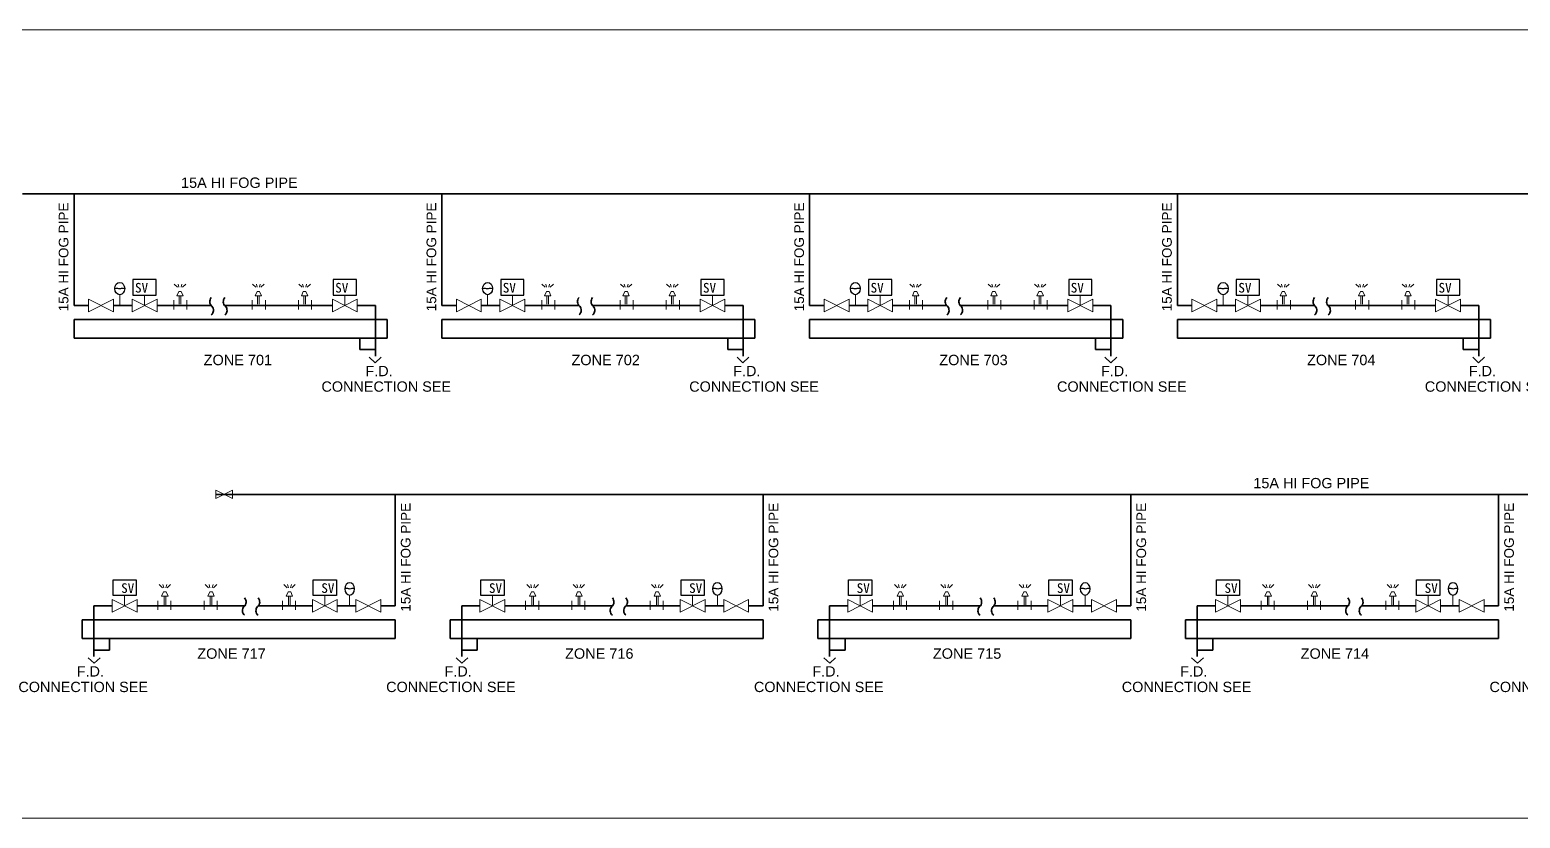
# Model space of a CAD drawing. Header units: millimetres. Extents: x 183 to 3972, y 193 to 1833.
# Drawn here: x 3008.8 to 3370.3, y 1103.9 to 1295.2 of the extents above; entities that cross this region are included whole.
import ezdxf

# ---------------------------------------------------------------- set-up
doc = ezdxf.new("R2010")
doc.units = ezdxf.units.MM
for name, color, linetype in [('DETL-TXT', 7, 'Continuous'), ('M-CWTR-TEXT', 7, 'Continuous'), ('M-CWTR-VAVE', 7, 'Continuous'), ('M-EQPM-TXT', 7, 'Continuous'), ('M-PIPE-CHWS12', 7, 'Continuous')]:
    doc.layers.add(name, color=color, linetype=linetype)

msp = doc.modelspace()

# ---------------------------------------------------------------- linework, layer by layer
at = {"color": 4, "linetype": 'Continuous', "lineweight": 35}
for p, q in [((3019.55, 1224.92), (3019.55, 1220.39)), ((3019.55, 1224.92), (3095.48, 1224.92)), ((3095.48, 1220.39), (3095.48, 1224.92)), ((3108.77, 1224.92), (3108.77, 1220.39)), ((3108.77, 1224.92), (3184.7, 1224.92)), ((3184.7, 1220.39), (3184.7, 1224.92)), ((3197.98, 1224.92), (3197.98, 1220.39)), ((3197.98, 1224.92), (3273.92, 1224.92)), ((3273.92, 1220.39), (3273.92, 1224.92)), ((3287.2, 1224.92), (3287.2, 1220.39)), ((3287.2, 1224.92), (3363.14, 1224.92)), ((3363.14, 1220.39), (3363.14, 1224.92)), ((3019.55, 1220.39), (3095.48, 1220.39)), ((3088.89, 1217.61), (3088.89, 1220.39)), ((3108.77, 1220.39), (3184.7, 1220.39)), ((3178.11, 1217.61), (3178.11, 1220.39)), ((3197.98, 1220.39), (3273.92, 1220.39)), ((3267.33, 1217.61), (3267.33, 1220.39)), ((3287.2, 1220.39), (3363.14, 1220.39)), ((3356.55, 1217.61), (3356.55, 1220.39)), ((3092.64, 1217.61), (3088.89, 1217.61)), ((3181.86, 1217.61), (3178.11, 1217.61)), ((3271.08, 1217.61), (3267.33, 1217.61)), ((3360.3, 1217.61), (3356.55, 1217.61)), ((3021.53, 1147.52), (3021.53, 1152.04)), ((3097.47, 1152.04), (3021.53, 1152.04)), ((3097.47, 1152.04), (3097.47, 1147.52)), ((3110.75, 1147.52), (3110.75, 1152.04)), ((3186.69, 1152.04), (3110.75, 1152.04)), ((3186.69, 1152.04), (3186.69, 1147.52)), ((3199.97, 1147.52), (3199.97, 1152.04)), ((3275.9, 1152.04), (3199.97, 1152.04)), ((3275.9, 1152.04), (3275.9, 1147.52)), ((3289.19, 1147.52), (3289.19, 1152.04)), ((3365.12, 1152.04), (3289.19, 1152.04)), ((3365.12, 1152.04), (3365.12, 1147.52)), ((3097.47, 1147.52), (3021.53, 1147.52)), ((3028.12, 1144.74), (3028.12, 1147.52)), ((3186.69, 1147.52), (3110.75, 1147.52)), ((3117.34, 1144.74), (3117.34, 1147.52)), ((3275.9, 1147.52), (3199.97, 1147.52)), ((3206.56, 1144.74), (3206.56, 1147.52)), ((3365.12, 1147.52), (3289.19, 1147.52)), ((3295.77, 1144.74), (3295.77, 1147.52)), ((3024.37, 1144.74), (3028.12, 1144.74)), ((3113.59, 1144.74), (3117.34, 1144.74)), ((3202.81, 1144.74), (3206.56, 1144.74)), ((3292.02, 1144.74), (3295.77, 1144.74))]:
    msp.add_line(p, q, dxfattribs=at)
at = {"layer": 'M-CWTR-TEXT', "color": 252, "linetype": 'Continuous', "lineweight": 35}
for p, q in [((3092.64, 1216.4), (3092.64, 1216.05)), ((3181.86, 1216.4), (3181.86, 1216.05)), ((3271.08, 1216.4), (3271.08, 1216.05)), ((3360.3, 1216.4), (3360.3, 1216.05)), ((3024.37, 1143.53), (3024.37, 1143.18)), ((3113.59, 1143.53), (3113.59, 1143.18)), ((3202.81, 1143.53), (3202.81, 1143.18)), ((3292.02, 1143.53), (3292.02, 1143.18))]:
    msp.add_line(p, q, dxfattribs=at)
at = {"layer": 'M-CWTR-VAVE', "color": 1, "lineweight": 0}
for p, q in [((2908.98, 1295.21), (3881.58, 1295.21)), ((3881.58, 1295.21), (2908.98, 1295.21)), ((2908.98, 1103.94), (3881.58, 1103.94))]:
    msp.add_line(p, q, dxfattribs=at)
at = {"layer": 'M-CWTR-VAVE', "color": 2, "lineweight": 0}
for p, q in [((3044.63, 1232.73), (3043.82, 1233.49)), ((3044.96, 1232.73), (3044.75, 1233.49)), ((3045.49, 1232.73), (3045.7, 1233.49)), ((3045.82, 1232.73), (3046.63, 1233.49)), ((3063.65, 1232.73), (3062.84, 1233.49)), ((3063.98, 1232.73), (3063.77, 1233.49)), ((3064.5, 1232.73), (3064.71, 1233.49)), ((3064.83, 1232.73), (3065.64, 1233.49)), ((3074.86, 1232.73), (3074.05, 1233.49)), ((3075.19, 1232.73), (3074.98, 1233.49)), ((3075.72, 1232.73), (3075.93, 1233.49)), ((3076.05, 1232.73), (3076.86, 1233.49)), ((3133.85, 1232.73), (3133.04, 1233.49)), ((3134.18, 1232.73), (3133.97, 1233.49)), ((3134.71, 1232.73), (3134.91, 1233.49)), ((3135.03, 1232.73), (3135.84, 1233.49)), ((3152.87, 1232.73), (3152.06, 1233.49)), ((3153.2, 1232.73), (3152.99, 1233.49)), ((3153.72, 1232.73), (3153.93, 1233.49)), ((3154.05, 1232.73), (3154.86, 1233.49)), ((3164.08, 1232.73), (3163.27, 1233.49)), ((3164.41, 1232.73), (3164.2, 1233.49)), ((3164.94, 1232.73), (3165.14, 1233.49)), ((3165.26, 1232.73), (3166.07, 1233.49)), ((3223.07, 1232.73), (3222.26, 1233.49)), ((3223.4, 1232.73), (3223.19, 1233.49)), ((3223.92, 1232.73), (3224.13, 1233.49)), ((3224.25, 1232.73), (3225.06, 1233.49)), ((3242.09, 1232.73), (3241.28, 1233.49)), ((3242.42, 1232.73), (3242.21, 1233.49)), ((3242.94, 1232.73), (3243.15, 1233.49)), ((3243.27, 1232.73), (3244.08, 1233.49)), ((3253.3, 1232.73), (3252.49, 1233.49)), ((3253.63, 1232.73), (3253.42, 1233.49)), ((3254.15, 1232.73), (3254.36, 1233.49)), ((3254.48, 1232.73), (3255.29, 1233.49)), ((3312.29, 1232.73), (3311.48, 1233.49)), ((3312.62, 1232.73), (3312.41, 1233.49)), ((3313.14, 1232.73), (3313.35, 1233.49)), ((3313.47, 1232.73), (3314.28, 1233.49)), ((3331.31, 1232.73), (3330.5, 1233.49)), ((3331.63, 1232.73), (3331.43, 1233.49)), ((3332.16, 1232.73), (3332.37, 1233.49)), ((3332.49, 1232.73), (3333.3, 1233.49)), ((3342.52, 1232.73), (3341.71, 1233.49)), ((3342.85, 1232.73), (3342.64, 1233.49)), ((3343.37, 1232.73), (3343.58, 1233.49)), ((3343.7, 1232.73), (3344.51, 1233.49)), ((3023.07, 1229.83), (3023.07, 1226.81)), ((3029.1, 1229.83), (3023.07, 1226.81)), ((3023.07, 1229.83), (3029.1, 1226.81)), ((3029.1, 1226.81), (3029.1, 1229.83)), ((3030.63, 1228.32), (3030.63, 1230.93)), ((3033.62, 1229.83), (3033.62, 1226.81)), ((3039.66, 1229.83), (3033.62, 1226.81)), ((3033.62, 1229.83), (3039.66, 1226.81)), ((3036.64, 1228.32), (3036.64, 1230.86)), ((3039.66, 1226.81), (3039.66, 1229.83)), ((3043.75, 1229.58), (3043.75, 1227.34)), ((3044.45, 1230.68), (3044.92, 1231.71)), ((3044.45, 1230.68), (3046, 1230.68)), ((3045.53, 1231.71), (3044.92, 1231.71)), ((3045.03, 1228.61), (3045.03, 1230.68)), ((3045.43, 1228.61), (3045.43, 1230.68)), ((3046, 1230.68), (3045.53, 1231.71)), ((3046.93, 1229.58), (3046.93, 1227.34)), ((3062.77, 1229.58), (3062.77, 1227.34)), ((3063.46, 1230.68), (3063.93, 1231.71)), ((3063.46, 1230.68), (3065.02, 1230.68)), ((3064.55, 1231.71), (3063.93, 1231.71)), ((3064.04, 1228.61), (3064.04, 1230.68)), ((3064.44, 1228.61), (3064.44, 1230.68)), ((3065.02, 1230.68), (3064.55, 1231.71)), ((3065.95, 1229.58), (3065.95, 1227.34)), ((3073.98, 1229.58), (3073.98, 1227.34)), ((3074.68, 1230.68), (3075.15, 1231.71)), ((3074.68, 1230.68), (3076.23, 1230.68)), ((3075.76, 1231.71), (3075.15, 1231.71)), ((3075.26, 1228.61), (3075.26, 1230.68)), ((3075.66, 1228.61), (3075.66, 1230.68)), ((3076.23, 1230.68), (3075.76, 1231.71)), ((3077.16, 1229.58), (3077.16, 1227.34)), ((3082.19, 1229.83), (3082.19, 1226.81)), ((3088.22, 1229.83), (3082.19, 1226.81)), ((3082.19, 1229.83), (3088.22, 1226.81)), ((3085.21, 1228.32), (3085.21, 1230.86)), ((3088.22, 1226.81), (3088.22, 1229.83)), ((3112.29, 1229.83), (3112.29, 1226.81)), ((3118.32, 1229.83), (3112.29, 1226.81)), ((3112.29, 1229.83), (3118.32, 1226.81)), ((3118.32, 1226.81), (3118.32, 1229.83)), ((3119.85, 1228.32), (3119.85, 1230.93)), ((3122.84, 1229.83), (3122.84, 1226.81)), ((3128.88, 1229.83), (3122.84, 1226.81)), ((3122.84, 1229.83), (3128.88, 1226.81)), ((3125.86, 1228.32), (3125.86, 1230.86)), ((3128.88, 1226.81), (3128.88, 1229.83)), ((3132.97, 1229.58), (3132.97, 1227.34)), ((3133.67, 1230.68), (3134.13, 1231.71)), ((3133.67, 1230.68), (3135.22, 1230.68)), ((3134.75, 1231.71), (3134.13, 1231.71)), ((3134.25, 1228.61), (3134.25, 1230.68)), ((3134.64, 1228.61), (3134.64, 1230.68)), ((3135.22, 1230.68), (3134.75, 1231.71)), ((3136.15, 1229.58), (3136.15, 1227.34)), ((3151.98, 1229.58), (3151.98, 1227.34)), ((3152.68, 1230.68), (3153.15, 1231.71)), ((3152.68, 1230.68), (3154.23, 1230.68)), ((3153.77, 1231.71), (3153.15, 1231.71)), ((3153.26, 1228.61), (3153.26, 1230.68)), ((3153.66, 1228.61), (3153.66, 1230.68)), ((3154.23, 1230.68), (3153.77, 1231.71)), ((3155.17, 1229.58), (3155.17, 1227.34)), ((3163.2, 1229.58), (3163.2, 1227.34)), ((3163.9, 1230.68), (3164.36, 1231.71)), ((3163.9, 1230.68), (3165.45, 1230.68)), ((3164.98, 1231.71), (3164.36, 1231.71)), ((3164.48, 1228.61), (3164.48, 1230.68)), ((3164.87, 1228.61), (3164.87, 1230.68)), ((3165.45, 1230.68), (3164.98, 1231.71)), ((3166.38, 1229.58), (3166.38, 1227.34)), ((3171.41, 1229.83), (3171.41, 1226.81)), ((3177.44, 1229.83), (3171.41, 1226.81)), ((3171.41, 1229.83), (3177.44, 1226.81)), ((3174.42, 1228.32), (3174.42, 1230.86)), ((3177.44, 1226.81), (3177.44, 1229.83)), ((3201.5, 1229.83), (3201.5, 1226.81)), ((3207.54, 1229.83), (3201.5, 1226.81)), ((3201.5, 1229.83), (3207.54, 1226.81)), ((3207.54, 1226.81), (3207.54, 1229.83)), ((3209.07, 1228.32), (3209.07, 1230.93)), ((3212.06, 1229.83), (3212.06, 1226.81)), ((3218.09, 1229.83), (3212.06, 1226.81)), ((3212.06, 1229.83), (3218.09, 1226.81)), ((3215.08, 1228.32), (3215.08, 1230.86)), ((3218.09, 1226.81), (3218.09, 1229.83)), ((3222.19, 1229.58), (3222.19, 1227.34)), ((3222.89, 1230.68), (3223.35, 1231.71)), ((3222.89, 1230.68), (3224.44, 1230.68)), ((3223.97, 1231.71), (3223.35, 1231.71)), ((3223.46, 1228.61), (3223.46, 1230.68)), ((3223.86, 1228.61), (3223.86, 1230.68)), ((3224.44, 1230.68), (3223.97, 1231.71)), ((3225.37, 1229.58), (3225.37, 1227.34)), ((3241.2, 1229.58), (3241.2, 1227.34)), ((3241.9, 1230.68), (3242.37, 1231.71)), ((3241.9, 1230.68), (3243.45, 1230.68)), ((3242.99, 1231.71), (3242.37, 1231.71)), ((3242.48, 1228.61), (3242.48, 1230.68)), ((3242.88, 1228.61), (3242.88, 1230.68)), ((3243.45, 1230.68), (3242.99, 1231.71)), ((3244.38, 1229.58), (3244.38, 1227.34)), ((3252.42, 1229.58), (3252.42, 1227.34)), ((3253.12, 1230.68), (3253.58, 1231.71)), ((3253.12, 1230.68), (3254.67, 1230.68)), ((3254.2, 1231.71), (3253.58, 1231.71)), ((3253.69, 1228.61), (3253.69, 1230.68)), ((3254.09, 1228.61), (3254.09, 1230.68)), ((3254.67, 1230.68), (3254.2, 1231.71)), ((3255.6, 1229.58), (3255.6, 1227.34)), ((3260.62, 1229.83), (3260.62, 1226.81)), ((3266.66, 1229.83), (3260.62, 1226.81)), ((3260.62, 1229.83), (3266.66, 1226.81)), ((3263.64, 1228.32), (3263.64, 1230.86)), ((3266.66, 1226.81), (3266.66, 1229.83)), ((3290.72, 1229.83), (3290.72, 1226.81)), ((3296.76, 1229.83), (3290.72, 1226.81)), ((3290.72, 1229.83), (3296.76, 1226.81)), ((3296.76, 1226.81), (3296.76, 1229.83)), ((3298.29, 1228.32), (3298.29, 1230.93)), ((3301.28, 1229.83), (3301.28, 1226.81)), ((3307.31, 1229.83), (3301.28, 1226.81)), ((3301.28, 1229.83), (3307.31, 1226.81)), ((3304.29, 1228.32), (3304.29, 1230.86)), ((3307.31, 1226.81), (3307.31, 1229.83)), ((3311.41, 1229.58), (3311.41, 1227.34)), ((3312.11, 1230.68), (3312.57, 1231.71)), ((3312.11, 1230.68), (3313.66, 1230.68)), ((3313.19, 1231.71), (3312.57, 1231.71)), ((3312.68, 1228.61), (3312.68, 1230.68)), ((3313.08, 1228.61), (3313.08, 1230.68)), ((3313.66, 1230.68), (3313.19, 1231.71)), ((3314.59, 1229.58), (3314.59, 1227.34)), ((3330.42, 1229.58), (3330.42, 1227.34)), ((3331.12, 1230.68), (3331.59, 1231.71)), ((3331.12, 1230.68), (3332.67, 1230.68)), ((3332.21, 1231.71), (3331.59, 1231.71)), ((3331.7, 1228.61), (3331.7, 1230.68)), ((3332.1, 1228.61), (3332.1, 1230.68)), ((3332.67, 1230.68), (3332.21, 1231.71)), ((3333.6, 1229.58), (3333.6, 1227.34)), ((3341.64, 1229.58), (3341.64, 1227.34)), ((3342.34, 1230.68), (3342.8, 1231.71)), ((3342.34, 1230.68), (3343.89, 1230.68)), ((3343.42, 1231.71), (3342.8, 1231.71)), ((3342.91, 1228.61), (3342.91, 1230.68)), ((3343.31, 1228.61), (3343.31, 1230.68)), ((3343.89, 1230.68), (3343.42, 1231.71)), ((3344.82, 1229.58), (3344.82, 1227.34)), ((3349.84, 1229.83), (3349.84, 1226.81)), ((3355.88, 1229.83), (3349.84, 1226.81)), ((3349.84, 1229.83), (3355.88, 1226.81)), ((3352.86, 1228.32), (3352.86, 1230.86)), ((3355.88, 1226.81), (3355.88, 1229.83)), ((3091.16, 1215.75), (3092.59, 1214.45)), ((3094.02, 1215.75), (3092.59, 1214.45)), ((3180.38, 1215.75), (3181.81, 1214.45)), ((3183.24, 1215.75), (3181.81, 1214.45)), ((3269.6, 1215.75), (3271.03, 1214.45)), ((3272.46, 1215.75), (3271.03, 1214.45)), ((3358.82, 1215.75), (3360.25, 1214.45)), ((3361.68, 1215.75), (3360.25, 1214.45)), ((3053.93, 1183.52), (3053.93, 1181.51)), ((3053.93, 1183.52), (3057.96, 1181.51)), ((3057.96, 1183.52), (3053.93, 1181.51)), ((3057.96, 1181.51), (3057.96, 1183.52)), ((3040.97, 1159.86), (3040.16, 1160.61)), ((3041.3, 1159.86), (3041.09, 1160.61)), ((3041.82, 1159.86), (3042.03, 1160.61)), ((3042.15, 1159.86), (3042.96, 1160.61)), ((3052.18, 1159.86), (3051.37, 1160.61)), ((3052.51, 1159.86), (3052.3, 1160.61)), ((3053.03, 1159.86), (3053.24, 1160.61)), ((3053.36, 1159.86), (3054.17, 1160.61)), ((3071.2, 1159.86), (3070.39, 1160.61)), ((3071.53, 1159.86), (3071.32, 1160.61)), ((3072.05, 1159.86), (3072.26, 1160.61)), ((3072.38, 1159.86), (3073.19, 1160.61)), ((3130.19, 1159.86), (3129.38, 1160.61)), ((3130.51, 1159.86), (3130.31, 1160.61)), ((3131.04, 1159.86), (3131.25, 1160.61)), ((3131.37, 1159.86), (3132.18, 1160.61)), ((3141.4, 1159.86), (3140.59, 1160.61)), ((3141.73, 1159.86), (3141.52, 1160.61)), ((3142.25, 1159.86), (3142.46, 1160.61)), ((3142.58, 1159.86), (3143.39, 1160.61)), ((3160.42, 1159.86), (3159.61, 1160.61)), ((3160.74, 1159.86), (3160.54, 1160.61)), ((3161.27, 1159.86), (3161.48, 1160.61)), ((3161.6, 1159.86), (3162.41, 1160.61)), ((3219.4, 1159.86), (3218.59, 1160.61)), ((3219.73, 1159.86), (3219.52, 1160.61)), ((3220.26, 1159.86), (3220.47, 1160.61)), ((3220.59, 1159.86), (3221.4, 1160.61)), ((3230.62, 1159.86), (3229.81, 1160.61)), ((3230.95, 1159.86), (3230.74, 1160.61)), ((3231.47, 1159.86), (3231.68, 1160.61)), ((3231.8, 1159.86), (3232.61, 1160.61)), ((3249.63, 1159.86), (3248.82, 1160.61)), ((3249.96, 1159.86), (3249.75, 1160.61)), ((3250.49, 1159.86), (3250.7, 1160.61)), ((3250.82, 1159.86), (3251.63, 1160.61)), ((3308.62, 1159.86), (3307.81, 1160.61)), ((3308.95, 1159.86), (3308.74, 1160.61)), ((3309.48, 1159.86), (3309.68, 1160.61)), ((3309.8, 1159.86), (3310.61, 1160.61)), ((3319.84, 1159.86), (3319.03, 1160.61)), ((3320.17, 1159.86), (3319.96, 1160.61)), ((3320.69, 1159.86), (3320.9, 1160.61)), ((3321.02, 1159.86), (3321.83, 1160.61)), ((3338.85, 1159.86), (3338.04, 1160.61)), ((3339.18, 1159.86), (3338.97, 1160.61)), ((3339.71, 1159.86), (3339.91, 1160.61)), ((3340.03, 1159.86), (3340.84, 1160.61)), ((3028.79, 1153.94), (3028.79, 1156.96)), ((3028.79, 1156.96), (3034.83, 1153.94)), ((3034.83, 1156.96), (3028.79, 1153.94)), ((3031.81, 1155.45), (3031.81, 1157.99)), ((3034.83, 1156.96), (3034.83, 1153.94)), ((3040.78, 1157.81), (3041.25, 1158.84)), ((3042.33, 1157.81), (3040.78, 1157.81)), ((3041.25, 1158.84), (3041.87, 1158.84)), ((3041.36, 1155.74), (3041.36, 1157.81)), ((3041.76, 1155.74), (3041.76, 1157.81)), ((3042.33, 1157.81), (3041.87, 1158.84)), ((3052, 1157.81), (3052.46, 1158.84)), ((3053.55, 1157.81), (3052, 1157.81)), ((3052.46, 1158.84), (3053.08, 1158.84)), ((3052.57, 1155.74), (3052.57, 1157.81)), ((3052.97, 1155.74), (3052.97, 1157.81)), ((3053.55, 1157.81), (3053.08, 1158.84)), ((3071.01, 1157.81), (3071.48, 1158.84)), ((3072.56, 1157.81), (3071.01, 1157.81)), ((3071.48, 1158.84), (3072.1, 1158.84)), ((3071.59, 1155.74), (3071.59, 1157.81)), ((3071.99, 1155.74), (3071.99, 1157.81)), ((3072.56, 1157.81), (3072.1, 1158.84)), ((3077.36, 1153.94), (3077.36, 1156.96)), ((3077.36, 1156.96), (3083.39, 1153.94)), ((3083.39, 1156.96), (3077.36, 1153.94)), ((3080.37, 1155.45), (3080.37, 1157.99)), ((3083.39, 1156.96), (3083.39, 1153.94)), ((3086.38, 1155.45), (3086.38, 1158.06)), ((3087.91, 1153.94), (3087.91, 1156.96)), ((3087.91, 1156.96), (3093.95, 1153.94)), ((3093.95, 1156.96), (3087.91, 1153.94)), ((3093.95, 1156.96), (3093.95, 1153.94)), ((3118.01, 1153.94), (3118.01, 1156.96)), ((3118.01, 1156.96), (3124.04, 1153.94)), ((3124.04, 1156.96), (3118.01, 1153.94)), ((3121.03, 1155.45), (3121.03, 1157.99)), ((3124.04, 1156.96), (3124.04, 1153.94)), ((3130, 1157.81), (3130.47, 1158.84)), ((3131.55, 1157.81), (3130, 1157.81)), ((3130.47, 1158.84), (3131.09, 1158.84)), ((3130.58, 1155.74), (3130.58, 1157.81)), ((3130.97, 1155.74), (3130.97, 1157.81)), ((3131.55, 1157.81), (3131.09, 1158.84)), ((3141.22, 1157.81), (3141.68, 1158.84)), ((3142.77, 1157.81), (3141.22, 1157.81)), ((3141.68, 1158.84), (3142.3, 1158.84)), ((3141.79, 1155.74), (3141.79, 1157.81)), ((3142.19, 1155.74), (3142.19, 1157.81)), ((3142.77, 1157.81), (3142.3, 1158.84)), ((3160.23, 1157.81), (3160.7, 1158.84)), ((3161.78, 1157.81), (3160.23, 1157.81)), ((3160.7, 1158.84), (3161.32, 1158.84)), ((3160.81, 1155.74), (3160.81, 1157.81)), ((3161.2, 1155.74), (3161.2, 1157.81)), ((3161.78, 1157.81), (3161.32, 1158.84)), ((3166.57, 1153.94), (3166.57, 1156.96)), ((3166.57, 1156.96), (3172.61, 1153.94)), ((3172.61, 1156.96), (3166.57, 1153.94)), ((3169.59, 1155.45), (3169.59, 1157.99)), ((3172.61, 1156.96), (3172.61, 1153.94)), ((3175.6, 1155.45), (3175.6, 1158.06)), ((3177.13, 1153.94), (3177.13, 1156.96)), ((3177.13, 1156.96), (3183.16, 1153.94)), ((3183.16, 1156.96), (3177.13, 1153.94)), ((3183.16, 1156.96), (3183.16, 1153.94)), ((3207.23, 1153.94), (3207.23, 1156.96)), ((3207.23, 1156.96), (3213.26, 1153.94)), ((3213.26, 1156.96), (3207.23, 1153.94)), ((3210.24, 1155.45), (3210.24, 1157.99)), ((3213.26, 1156.96), (3213.26, 1153.94)), ((3219.22, 1157.81), (3219.69, 1158.84)), ((3220.77, 1157.81), (3219.22, 1157.81)), ((3219.69, 1158.84), (3220.3, 1158.84)), ((3219.79, 1155.74), (3219.79, 1157.81)), ((3220.19, 1155.74), (3220.19, 1157.81)), ((3220.77, 1157.81), (3220.3, 1158.84)), ((3230.43, 1157.81), (3230.9, 1158.84)), ((3231.99, 1157.81), (3230.43, 1157.81)), ((3230.9, 1158.84), (3231.52, 1158.84)), ((3231.01, 1155.74), (3231.01, 1157.81)), ((3231.41, 1155.74), (3231.41, 1157.81)), ((3231.99, 1157.81), (3231.52, 1158.84)), ((3249.45, 1157.81), (3249.92, 1158.84)), ((3251, 1157.81), (3249.45, 1157.81)), ((3249.92, 1158.84), (3250.53, 1158.84)), ((3250.02, 1155.74), (3250.02, 1157.81)), ((3250.42, 1155.74), (3250.42, 1157.81)), ((3251, 1157.81), (3250.53, 1158.84)), ((3255.79, 1153.94), (3255.79, 1156.96)), ((3255.79, 1156.96), (3261.83, 1153.94)), ((3261.83, 1156.96), (3255.79, 1153.94)), ((3258.81, 1155.45), (3258.81, 1157.99)), ((3261.83, 1156.96), (3261.83, 1153.94)), ((3264.82, 1155.45), (3264.82, 1158.06)), ((3266.35, 1153.94), (3266.35, 1156.96)), ((3266.35, 1156.96), (3272.38, 1153.94)), ((3272.38, 1156.96), (3266.35, 1153.94)), ((3272.38, 1156.96), (3272.38, 1153.94)), ((3296.45, 1153.94), (3296.45, 1156.96)), ((3296.45, 1156.96), (3302.48, 1153.94)), ((3302.48, 1156.96), (3296.45, 1153.94)), ((3299.46, 1155.45), (3299.46, 1157.99)), ((3302.48, 1156.96), (3302.48, 1153.94)), ((3308.44, 1157.81), (3308.9, 1158.84)), ((3309.99, 1157.81), (3308.44, 1157.81)), ((3308.9, 1158.84), (3309.52, 1158.84)), ((3309.01, 1155.74), (3309.01, 1157.81)), ((3309.41, 1155.74), (3309.41, 1157.81)), ((3309.99, 1157.81), (3309.52, 1158.84)), ((3319.65, 1157.81), (3320.12, 1158.84)), ((3321.2, 1157.81), (3319.65, 1157.81)), ((3320.12, 1158.84), (3320.74, 1158.84)), ((3320.23, 1155.74), (3320.23, 1157.81)), ((3320.63, 1155.74), (3320.63, 1157.81)), ((3321.2, 1157.81), (3320.74, 1158.84)), ((3338.67, 1157.81), (3339.13, 1158.84)), ((3340.22, 1157.81), (3338.67, 1157.81)), ((3339.13, 1158.84), (3339.75, 1158.84)), ((3339.24, 1155.74), (3339.24, 1157.81)), ((3339.64, 1155.74), (3339.64, 1157.81)), ((3340.22, 1157.81), (3339.75, 1158.84)), ((3345.01, 1153.94), (3345.01, 1156.96)), ((3345.01, 1156.96), (3351.05, 1153.94)), ((3351.05, 1156.96), (3345.01, 1153.94)), ((3348.03, 1155.45), (3348.03, 1157.99)), ((3351.05, 1156.96), (3351.05, 1153.94)), ((3354.03, 1155.45), (3354.03, 1158.06)), ((3355.57, 1153.94), (3355.57, 1156.96)), ((3355.57, 1156.96), (3361.6, 1153.94)), ((3361.6, 1156.96), (3355.57, 1153.94)), ((3361.6, 1156.96), (3361.6, 1153.94)), ((3039.85, 1156.71), (3039.85, 1154.47)), ((3043.03, 1156.71), (3043.03, 1154.47)), ((3051.07, 1156.71), (3051.07, 1154.47)), ((3054.25, 1156.71), (3054.25, 1154.47)), ((3070.08, 1156.71), (3070.08, 1154.47)), ((3073.26, 1156.71), (3073.26, 1154.47)), ((3129.07, 1156.71), (3129.07, 1154.47)), ((3132.25, 1156.71), (3132.25, 1154.47)), ((3140.28, 1156.71), (3140.28, 1154.47)), ((3143.47, 1156.71), (3143.47, 1154.47)), ((3159.3, 1156.71), (3159.3, 1154.47)), ((3162.48, 1156.71), (3162.48, 1154.47)), ((3218.29, 1156.71), (3218.29, 1154.47)), ((3221.47, 1156.71), (3221.47, 1154.47)), ((3229.5, 1156.71), (3229.5, 1154.47)), ((3232.68, 1156.71), (3232.68, 1154.47)), ((3248.52, 1156.71), (3248.52, 1154.47)), ((3251.7, 1156.71), (3251.7, 1154.47)), ((3307.51, 1156.71), (3307.51, 1154.47)), ((3310.69, 1156.71), (3310.69, 1154.47)), ((3318.72, 1156.71), (3318.72, 1154.47)), ((3321.9, 1156.71), (3321.9, 1154.47)), ((3337.74, 1156.71), (3337.74, 1154.47)), ((3340.92, 1156.71), (3340.92, 1154.47)), ((3022.99, 1142.88), (3024.42, 1141.58)), ((3025.85, 1142.88), (3024.42, 1141.58)), ((3112.21, 1142.88), (3113.64, 1141.58)), ((3115.07, 1142.88), (3113.64, 1141.58)), ((3201.43, 1142.88), (3202.86, 1141.58)), ((3204.29, 1142.88), (3202.86, 1141.58)), ((3290.64, 1142.88), (3292.08, 1141.58)), ((3293.51, 1142.88), (3292.08, 1141.58))]:
    msp.add_line(p, q, dxfattribs=at)
at = {"layer": 'M-CWTR-VAVE', "color": 2}
for points in [[(3033.82, 1230.86), (3039.45, 1230.86), (3039.45, 1234.62), (3033.82, 1234.62)], [(3082.39, 1230.86), (3088.02, 1230.86), (3088.02, 1234.62), (3082.39, 1234.62)], [(3123.04, 1230.86), (3128.67, 1230.86), (3128.67, 1234.62), (3123.04, 1234.62)], [(3171.61, 1230.86), (3177.24, 1230.86), (3177.24, 1234.62), (3171.61, 1234.62)], [(3212.26, 1230.86), (3217.89, 1230.86), (3217.89, 1234.62), (3212.26, 1234.62)], [(3260.83, 1230.86), (3266.46, 1230.86), (3266.46, 1234.62), (3260.83, 1234.62)], [(3301.48, 1230.86), (3307.11, 1230.86), (3307.11, 1234.62), (3301.48, 1234.62)], [(3350.05, 1230.86), (3355.68, 1230.86), (3355.68, 1234.62), (3350.05, 1234.62)], [(3034.62, 1157.99), (3028.99, 1157.99), (3028.99, 1161.75), (3034.62, 1161.75)], [(3083.19, 1157.99), (3077.56, 1157.99), (3077.56, 1161.75), (3083.19, 1161.75)], [(3123.84, 1157.99), (3118.21, 1157.99), (3118.21, 1161.75), (3123.84, 1161.75)], [(3172.41, 1157.99), (3166.78, 1157.99), (3166.78, 1161.75), (3172.41, 1161.75)], [(3213.06, 1157.99), (3207.43, 1157.99), (3207.43, 1161.75), (3213.06, 1161.75)], [(3261.63, 1157.99), (3256, 1157.99), (3256, 1161.75), (3261.63, 1161.75)], [(3302.28, 1157.99), (3296.65, 1157.99), (3296.65, 1161.75), (3302.28, 1161.75)], [(3350.85, 1157.99), (3345.22, 1157.99), (3345.22, 1161.75), (3350.85, 1161.75)]]:
    msp.add_lwpolyline(points, close=True, dxfattribs=at)
for centre in [(3030.63, 1232.42), (3119.85, 1232.42), (3209.07, 1232.42), (3298.29, 1232.42)]:
    msp.add_ellipse(centre, major_axis=(0, -1.49), ratio=0.800659, dxfattribs=at)
at = {"layer": 'M-CWTR-VAVE', "color": 2, "extrusion": (0, 0, -1)}
for centre in [(3086.38, 1159.55), (3175.6, 1159.55), (3264.82, 1159.55), (3354.03, 1159.55)]:
    msp.add_ellipse(centre, major_axis=(0, -1.49), ratio=0.800659, dxfattribs=at)
at = {"layer": 'M-CWTR-VAVE', "color": 2}
for points in [[(3029.44, 1232.42), (3029.92, 1232.65), (3030.57, 1232.24), (3031.24, 1232.66), (3031.64, 1232.49), (3031.83, 1232.42)], [(3118.66, 1232.42), (3119.14, 1232.65), (3119.78, 1232.24), (3120.46, 1232.66), (3120.86, 1232.49), (3121.05, 1232.42)], [(3207.88, 1232.42), (3208.36, 1232.65), (3209, 1232.24), (3209.68, 1232.66), (3210.07, 1232.49), (3210.27, 1232.42)], [(3297.1, 1232.42), (3297.58, 1232.65), (3298.22, 1232.24), (3298.9, 1232.66), (3299.29, 1232.49), (3299.48, 1232.42)], [(3087.57, 1159.55), (3087.09, 1159.78), (3086.45, 1159.37), (3085.77, 1159.79), (3085.38, 1159.62), (3085.18, 1159.55)], [(3176.79, 1159.55), (3176.31, 1159.78), (3175.67, 1159.37), (3174.99, 1159.79), (3174.59, 1159.62), (3174.4, 1159.55)], [(3266.01, 1159.55), (3265.53, 1159.78), (3264.88, 1159.37), (3264.21, 1159.79), (3263.81, 1159.62), (3263.62, 1159.55)], [(3355.23, 1159.55), (3354.75, 1159.78), (3354.1, 1159.37), (3353.43, 1159.79), (3353.03, 1159.62), (3352.84, 1159.55)]]:
    msp.add_open_spline(points, degree=3, dxfattribs=at)
at = {"layer": 'M-PIPE-CHWS12', "color": 4, "linetype": 'Continuous', "lineweight": 35}
for p, q in [((3007.06, 1255.38), (3812.66, 1255.38)), ((3019.55, 1228.32), (3019.55, 1255.38)), ((3108.77, 1228.32), (3108.77, 1255.38)), ((3197.98, 1228.32), (3197.98, 1255.38)), ((3287.2, 1228.32), (3287.2, 1255.38)), ((3019.55, 1228.32), (3019.55, 1238.48)), ((3108.77, 1228.32), (3108.77, 1238.48)), ((3197.98, 1228.32), (3197.98, 1238.48)), ((3287.2, 1228.32), (3287.2, 1238.48)), ((3019.55, 1228.32), (3023.07, 1228.32)), ((3029.1, 1228.32), (3033.62, 1228.32)), ((3039.66, 1228.32), (3052.8, 1228.32)), ((3056.09, 1228.32), (3082.19, 1228.32)), ((3088.22, 1228.32), (3092.64, 1228.32)), ((3092.64, 1228.32), (3092.64, 1216.05)), ((3108.77, 1228.32), (3112.29, 1228.32)), ((3118.32, 1228.32), (3122.84, 1228.32)), ((3128.88, 1228.32), (3142.01, 1228.32)), ((3145.3, 1228.32), (3171.41, 1228.32)), ((3177.44, 1228.32), (3181.86, 1228.32)), ((3181.86, 1228.32), (3181.86, 1216.05)), ((3197.98, 1228.32), (3201.5, 1228.32)), ((3207.54, 1228.32), (3212.06, 1228.32)), ((3218.09, 1228.32), (3231.23, 1228.32)), ((3234.52, 1228.32), (3260.62, 1228.32)), ((3266.66, 1228.32), (3271.08, 1228.32)), ((3271.08, 1228.32), (3271.08, 1216.05)), ((3287.2, 1228.32), (3290.72, 1228.32)), ((3296.76, 1228.32), (3301.28, 1228.32)), ((3307.31, 1228.32), (3320.45, 1228.32)), ((3323.74, 1228.32), (3349.84, 1228.32)), ((3355.88, 1228.32), (3360.3, 1228.32)), ((3360.3, 1228.32), (3360.3, 1216.05)), ((3783.75, 1182.51), (3053.93, 1182.51)), ((3097.47, 1155.45), (3097.47, 1182.51)), ((3186.69, 1155.45), (3186.69, 1182.51)), ((3275.9, 1155.45), (3275.9, 1182.51)), ((3365.12, 1155.45), (3365.12, 1182.51)), ((3097.47, 1155.45), (3097.47, 1165.61)), ((3186.69, 1155.45), (3186.69, 1165.61)), ((3275.9, 1155.45), (3275.9, 1165.61)), ((3365.12, 1155.45), (3365.12, 1165.61)), ((3028.79, 1155.45), (3024.37, 1155.45)), ((3024.37, 1155.45), (3024.37, 1143.18)), ((3060.93, 1155.45), (3034.83, 1155.45)), ((3077.36, 1155.45), (3064.22, 1155.45)), ((3087.91, 1155.45), (3083.39, 1155.45)), ((3097.47, 1155.45), (3093.95, 1155.45)), ((3118.01, 1155.45), (3113.59, 1155.45)), ((3113.59, 1155.45), (3113.59, 1143.18)), ((3150.15, 1155.45), (3124.04, 1155.45)), ((3166.57, 1155.45), (3153.44, 1155.45)), ((3177.13, 1155.45), (3172.61, 1155.45)), ((3186.69, 1155.45), (3183.16, 1155.45)), ((3207.23, 1155.45), (3202.81, 1155.45)), ((3202.81, 1155.45), (3202.81, 1143.18)), ((3239.36, 1155.45), (3213.26, 1155.45)), ((3255.79, 1155.45), (3242.65, 1155.45)), ((3266.35, 1155.45), (3261.83, 1155.45)), ((3275.9, 1155.45), (3272.38, 1155.45)), ((3296.45, 1155.45), (3292.02, 1155.45)), ((3292.02, 1155.45), (3292.02, 1143.18)), ((3328.58, 1155.45), (3302.48, 1155.45)), ((3345.01, 1155.45), (3331.87, 1155.45)), ((3355.57, 1155.45), (3351.05, 1155.45)), ((3365.12, 1155.45), (3361.6, 1155.45))]:
    msp.add_line(p, q, dxfattribs=at)
at = {"layer": 'M-PIPE-CHWS12', "color": 252, "linetype": 'Continuous', "lineweight": 35}
for centre, start, end in [((3053.91, 1229.26), 137.9527, 230.1896), ((3057.2, 1229.26), 137.9527, 230.1896), ((3143.12, 1229.26), 137.9527, 230.1896), ((3146.41, 1229.26), 137.9527, 230.1896), ((3232.34, 1229.26), 137.9527, 230.1896), ((3235.63, 1229.26), 137.9527, 230.1896), ((3321.56, 1229.26), 137.9527, 230.1896), ((3324.85, 1229.26), 137.9527, 230.1896), ((3051.89, 1227.17), 309.8104, 42.0473), ((3055.18, 1227.17), 309.8104, 42.0473), ((3141.11, 1227.17), 309.8104, 42.0473), ((3144.4, 1227.17), 309.8104, 42.0473), ((3230.33, 1227.17), 309.8104, 42.0473), ((3233.62, 1227.17), 309.8104, 42.0473), ((3319.55, 1227.17), 309.8104, 42.0473), ((3322.84, 1227.17), 309.8104, 42.0473), ((3059.82, 1156.39), 309.8104, 42.0473), ((3063.11, 1156.39), 309.8104, 42.0473), ((3149.04, 1156.39), 309.8104, 42.0473), ((3152.33, 1156.39), 309.8104, 42.0473), ((3238.25, 1156.39), 309.8104, 42.0473), ((3241.54, 1156.39), 309.8104, 42.0473), ((3327.47, 1156.39), 309.8104, 42.0473), ((3330.76, 1156.39), 309.8104, 42.0473), ((3061.83, 1154.3), 137.9527, 230.1896), ((3065.12, 1154.3), 137.9527, 230.1896), ((3151.05, 1154.3), 137.9527, 230.1896), ((3154.34, 1154.3), 137.9527, 230.1896), ((3240.27, 1154.3), 137.9527, 230.1896), ((3243.56, 1154.3), 137.9527, 230.1896), ((3329.49, 1154.3), 137.9527, 230.1896), ((3332.78, 1154.3), 137.9527, 230.1896)]:
    msp.add_arc(centre, 1.46, start, end, dxfattribs=at)

# ---------------------------------------------------------------- texts
at = {"layer": 'DETL-TXT', "color": 7, "char_height": 2.5154}
for s, insert, width, attachment_point in [('{\\fArial|b0|i0|c0|p34;\\C251;15A HI FOG PIPE}', (3045.48, 1256.82), 28.38, 7), ('{\\fArial|b0|i0|c0|p34;\\C251;ZONE 701}', (3050.98, 1213.81), 17.8992, 7), ('{\\fArial|b0|i0|c0|p34;\\C251;ZONE 702}', (3140.2, 1213.81), 17.1273, 7), ('{\\fArial|b0|i0|c0|p34;\\C251;ZONE 703}', (3229.42, 1213.81), 16.5568, 7), ('{\\fArial|b0|i0|c0|p34;\\C251;ZONE 704}', (3318.64, 1213.81), 18.2018, 7), ('{\\fArial|b0||i0||c0|p34;\\C251;\\H2.5;\\W1.;15A HI FOG PIPE}', (3333.76, 1183.95), 28.38, 9), ('{\\fArial|b0|i0|c0|p34;\\C251;ZONE 717}', (3066.03, 1142.58), 18.2018, 9), ('{\\fArial|b0|i0|c0|p34;\\C251;ZONE 716}', (3155.25, 1142.58), 18.2018, 9), ('{\\fArial|b0|i0|c0|p34;\\C251;ZONE 715}', (3244.47, 1142.58), 18.2018, 9), ('{\\fArial|b0|i0|c0|p34;\\C251;ZONE 714}', (3333.69, 1142.58), 18.2018, 9)]:
    msp.add_mtext(s, dxfattribs=dict(at, insert=insert, width=width, attachment_point=attachment_point))
at = {"layer": 'DETL-TXT', "color": 7, "char_height": 2.5154, "width": 28.38, "rotation": 90}
for insert, attachment_point in [((3018.2, 1226.91), 7), ((3107.42, 1226.91), 7), ((3196.64, 1226.91), 7), ((3285.86, 1226.91), 7), ((3098.81, 1154.04), 1), ((3188.03, 1154.04), 1), ((3277.25, 1154.04), 1), ((3366.47, 1154.04), 1)]:
    msp.add_mtext('{\\fArial|b0|i0|c0|p34;\\H0.93199x;\\C251;15A HI FOG PIPE}', dxfattribs=dict(at, insert=insert, attachment_point=attachment_point))
at = {"layer": 'M-CWTR-VAVE', "char_height": 2.5154, "width": 2.3291}
for insert, attachment_point in [((3034.31, 1231.42), 7), ((3082.88, 1231.42), 7), ((3123.53, 1231.42), 7), ((3172.09, 1231.42), 7), ((3212.75, 1231.42), 7), ((3261.31, 1231.42), 7), ((3301.97, 1231.42), 7), ((3350.53, 1231.42), 7), ((3034.14, 1158.55), 9), ((3082.7, 1158.55), 9), ((3123.36, 1158.55), 9), ((3171.92, 1158.55), 9), ((3212.57, 1158.55), 9), ((3261.14, 1158.55), 9), ((3301.79, 1158.55), 9), ((3350.36, 1158.55), 9)]:
    msp.add_mtext('{\\fTxt|b0|i0|c0|p34;\\H0.93199x;\\C2;SV}', dxfattribs=dict(at, insert=insert, attachment_point=attachment_point))
at = {"layer": 'M-EQPM-TXT', "color": 7, "char_height": 2.5154}
for s, insert, width, attachment_point in [('{\\fArial|b0||i0||c0|p34;\\C251;\\H2.5;\\W1.;F.D.}', (3090.22, 1211.17), 6.6165, 7), ('{\\fArial|b0||i0||c0|p34;\\C251;\\H2.5;\\W1.;F.D.}', (3179.44, 1211.17), 6.6165, 7), ('{\\fArial|b0||i0||c0|p34;\\C251;\\H2.5;\\W1.;F.D.}', (3268.66, 1211.17), 6.6165, 7), ('{\\fArial|b0||i0||c0|p34;\\C251;\\H2.5;\\W1.;F.D.}', (3357.88, 1211.17), 6.6165, 7), ('{\\fArial|b0||i0||c0|p34;\\C251;\\H2.5;\\W1.;CONNECTION SEE}', (3079.55, 1207.37), 31.6062, 7), ('{\\fArial|b0||i0||c0|p34;\\C251;\\H2.5;\\W1.;CONNECTION SEE}', (3168.77, 1207.37), 31.6062, 7), ('{\\fArial|b0||i0||c0|p34;\\C251;\\H2.5;\\W1.;CONNECTION SEE}', (3257.99, 1207.37), 31.6062, 7), ('{\\fArial|b0||i0||c0|p34;\\C251;\\H2.5;\\W1.;CONNECTION SEE}', (3347.21, 1207.37), 31.6062, 7), ('{\\fArial|b0||i0||c0|p34;\\C251;\\H2.5;\\W1.;F.D.}', (3026.79, 1138.3), 6.6165, 9), ('{\\fArial|b0||i0||c0|p34;\\C251;\\H2.5;\\W1.;F.D.}', (3116.01, 1138.3), 6.6165, 9), ('{\\fArial|b0||i0||c0|p34;\\C251;\\H2.5;\\W1.;F.D.}', (3205.23, 1138.3), 6.6165, 9), ('{\\fArial|b0||i0||c0|p34;\\C251;\\H2.5;\\W1.;F.D.}', (3294.45, 1138.3), 6.6165, 9), ('{\\fArial|b0||i0||c0|p34;\\C251;\\H2.5;\\W1.;CONNECTION SEE}', (3037.46, 1134.5), 31.6062, 9), ('{\\fArial|b0||i0||c0|p34;\\C251;\\H2.5;\\W1.;CONNECTION SEE}', (3126.68, 1134.5), 31.6062, 9), ('{\\fArial|b0||i0||c0|p34;\\C251;\\H2.5;\\W1.;CONNECTION SEE}', (3215.9, 1134.5), 31.6062, 9), ('{\\fArial|b0||i0||c0|p34;\\C251;\\H2.5;\\W1.;CONNECTION SEE}', (3305.12, 1134.5), 31.6062, 9), ('{\\fArial|b0||i0||c0|p34;\\C251;\\H2.5;\\W1.;CONNECTION SEE}', (3394.33, 1134.5), 31.6062, 9)]:
    msp.add_mtext(s, dxfattribs=dict(at, insert=insert, width=width, attachment_point=attachment_point))

doc.saveas('drawing.dxf')
